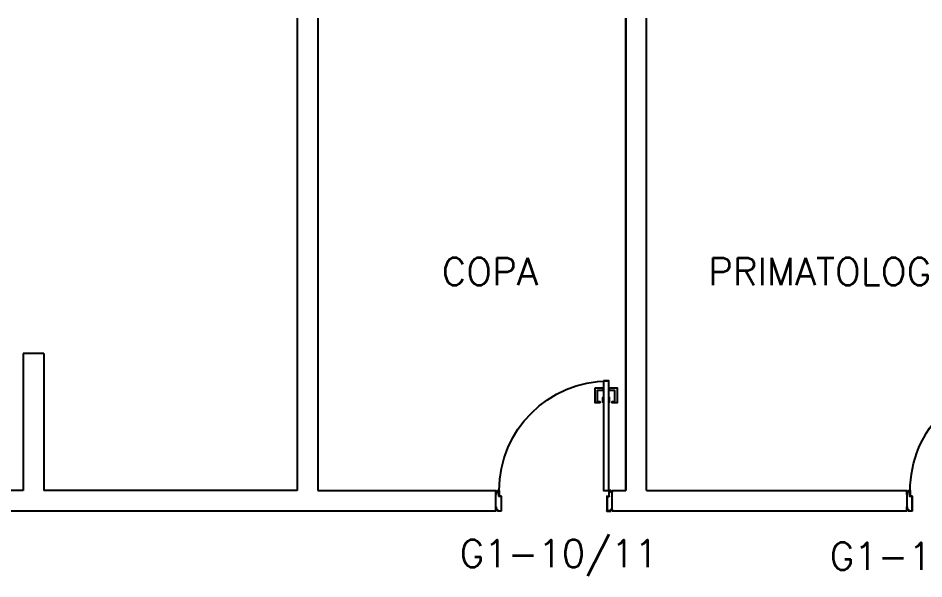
# Model space of a CAD drawing. Header units: millimetres. Extents: x 2801 to 3319, y 1187 to 1422.
# Drawn here: x 3051.64 to 3058.25, y 1325.7 to 1329.8 of the extents above; entities that cross this region are included whole.
import ezdxf

# ---------------------------------------------------------------- set-up
doc = ezdxf.new("R2010")
doc.units = ezdxf.units.MM
for name, color, linetype in [('AR-ALV', 2, 'Continuous'), ('AR-PORTA', 1, 'Continuous'), ('ENDEREÇO', 2, 'Continuous'), ('maçaneta', 1, 'Continuous'), ('mov', 1, 'Continuous'), ('PM-PERFIL U-C', 2, 'Continuous'), ('PM-VIDRO', 1, 'Continuous'), ('pm1', 2, 'Continuous'), ('pm2', 2, 'Continuous'), ('TEXTO', 2, 'Continuous')]:
    doc.layers.add(name, color=color, linetype=linetype)
doc.styles.add('UNB-100', font='simplex.shx', dxfattribs={"height": 0.2})
doc.styles.add('UNB1-100', font='simplex.shx', dxfattribs={"height": 0.2})

# ---------------------------------------------------------------- blocks, each defined once
blk = doc.blocks.new('PM3')
at = {"layer": 'maçaneta'}
for points in [[(0.02, 0.825), (-0.035, 0.825), (-0.035, 0.715), (0, 0.715), (0, 0.725), (-0.02, 0.725), (-0.02, 0.8035, -0.414214), (-0.0185, 0.805), (0.02, 0.805)], [(0.125, 0.825), (0.07, 0.825), (0.07, 0.805), (0.1085, 0.805, -0.414214), (0.11, 0.8035), (0.11, 0.725), (0.09, 0.725), (0.09, 0.715), (0.125, 0.715)]]:
    blk.add_lwpolyline(points, format="xyb", close=True, dxfattribs=at)
for points in [[(0.02, 0.715), (0.02, 0.755), (0.025, 0.755), (0.025, 0.715)], [(0.07, 0.715), (0.07, 0.755), (0.065, 0.755), (0.065, 0.715)]]:
    blk.add_lwpolyline(points, close=True, dxfattribs=at)
at = {"layer": 'mov'}
blk.add_arc((0.025, 0.075), 0.8, 0, 90, dxfattribs=at)
at = {"layer": 'PM-PERFIL U-C'}
for p, q in [((0.01, 0.065), (0.01, 0.0735)), ((0.0115, 0.075), (0.0235, 0.075)), ((0.012, 0.073), (0.012, 0.0645)), ((0.023, 0.073), (0.012, 0.073)), ((0.023, 0.0335), (0.023, 0.073)), ((0.025, 0.0735), (0.025, 0.034)), ((0.825, 0.0735), (0.825, 0.034)), ((0.8385, 0.075), (0.8265, 0.075)), ((0.827, 0.073), (0.838, 0.073)), ((0.827, 0.0335), (0.827, 0.073)), ((0.838, 0.073), (0.838, 0.0645)), ((0.84, 0.065), (0.84, 0.0735)), ((0, 0.045), (0, 0.0635)), ((0.002, 0.045), (0, 0.045)), ((0.0015, 0.065), (0.01, 0.065)), ((0.002, 0.063), (0.002, 0.045)), ((0.0105, 0.063), (0.002, 0.063)), ((0.038, 0.032), (0.0245, 0.032)), ((0.0385, 0.034), (0.025, 0.034)), ((0.038, 0.032), (0.038, -0.073)), ((0.04, 0.0325), (0.04, -0.0735)), ((0.81, 0.0325), (0.81, -0.0735)), ((0.8115, 0.034), (0.825, 0.034)), ((0.812, 0.032), (0.8255, 0.032)), ((0.812, 0.032), (0.812, -0.073)), ((0.8395, 0.063), (0.848, 0.063)), ((0.8485, 0.065), (0.84, 0.065)), ((0.848, 0.063), (0.848, 0.045)), ((0.848, 0.045), (0.85, 0.045)), ((0.85, 0.045), (0.85, 0.0635)), ((0, -0.045), (0.002, -0.045)), ((0, -0.0635), (0, -0.045)), ((0.01, -0.065), (0.0015, -0.065)), ((0.002, -0.045), (0.002, -0.063)), ((0.002, -0.063), (0.0105, -0.063)), ((0.01, -0.0735), (0.01, -0.065)), ((0.012, -0.0645), (0.012, -0.073)), ((0.838, -0.0645), (0.838, -0.073)), ((0.848, -0.063), (0.8395, -0.063)), ((0.84, -0.0735), (0.84, -0.065)), ((0.84, -0.065), (0.8485, -0.065)), ((0.85, -0.045), (0.848, -0.045)), ((0.848, -0.045), (0.848, -0.063)), ((0.85, -0.0635), (0.85, -0.045)), ((0.0385, -0.075), (0.0115, -0.075)), ((0.012, -0.073), (0.038, -0.073)), ((0.8115, -0.075), (0.8385, -0.075)), ((0.838, -0.073), (0.812, -0.073))]:
    blk.add_line(p, q, dxfattribs=at)
for centre, start, end in [((0.0115, 0.0735), 90, 180), ((0.0235, 0.0735), 360, 90), ((0.8265, 0.0735), 90, 180), ((0.8385, 0.0735), 0, 90), ((0.0015, 0.0635), 90, 180), ((0.0105, 0.0645), 270, 0), ((0.0245, 0.0335), 180, 270), ((0.0385, 0.0325), 0, 90), ((0.8115, 0.0325), 90, 180), ((0.8255, 0.0335), 270, 0), ((0.8395, 0.0645), 180, 270), ((0.8485, 0.0635), 0, 90), ((0.0015, -0.0635), 180, 270), ((0.0105, -0.0645), 0, 90), ((0.8395, -0.0645), 90, 180), ((0.8485, -0.0635), 270, 0), ((0.0115, -0.0735), 180, 270), ((0.0385, -0.0735), 269.93864, 0), ((0.8115, -0.0735), 180, 270.06136), ((0.8385, -0.0735), 270, 0)]:
    blk.add_arc(centre, 0.0015, start, end, dxfattribs=at)
at = {"layer": 'pm1'}
blk.add_lwpolyline([(0.065, 0.875), (0.065, 0.075), (0.025, 0.075), (0.025, 0.875)], close=True, dxfattribs=at)
blk = doc.blocks.new('PM3V')
at = {"layer": 'maçaneta'}
for points in [[(0.02, 0.9), (-0.035, 0.9), (-0.035, 0.79), (0, 0.79), (0, 0.8), (-0.02, 0.8), (-0.02, 0.8785, -0.414214), (-0.0185, 0.88), (0.02, 0.88)], [(0.125, 0.9), (0.07, 0.9), (0.07, 0.88), (0.1085, 0.88, -0.414214), (0.11, 0.8785), (0.11, 0.8), (0.09, 0.8), (0.09, 0.79), (0.125, 0.79)]]:
    blk.add_lwpolyline(points, format="xyb", close=True, dxfattribs=at)
for points in [[(0.02, 0.79), (0.02, 0.83), (0.025, 0.83), (0.025, 0.79)], [(0.07, 0.79), (0.07, 0.83), (0.065, 0.83), (0.065, 0.79)]]:
    blk.add_lwpolyline(points, close=True, dxfattribs=at)
at = {"layer": 'mov'}
blk.add_arc((0.025, 0.15), 0.8, 356.84716, 90, dxfattribs=at)
at = {"layer": 'PM-PERFIL U-C'}
for p, q in [((0, 0.12), (0, 0.1385)), ((0.0015, 0.14), (0.01, 0.14)), ((0.002, 0.138), (0.002, 0.12)), ((0.0105, 0.138), (0.002, 0.138)), ((0.01, 0.14), (0.01, 0.1485)), ((0.0115, 0.15), (0.0235, 0.15)), ((0.012, 0.148), (0.012, 0.1395)), ((0.023, 0.148), (0.012, 0.148)), ((0.023, 0.1085), (0.023, 0.148)), ((0.025, 0.1485), (0.025, 0.109)), ((0.825, 0.1485), (0.825, 0.109)), ((0.8385, 0.15), (0.8265, 0.15)), ((0.827, 0.148), (0.838, 0.148)), ((0.827, 0.1085), (0.827, 0.148)), ((0.838, 0.148), (0.838, 0.1395)), ((0.8395, 0.138), (0.848, 0.138)), ((0.84, 0.14), (0.84, 0.1485)), ((0.8485, 0.14), (0.84, 0.14)), ((0.848, 0.138), (0.848, 0.12)), ((0.85, 0.12), (0.85, 0.1385)), ((0.002, 0.12), (0, 0.12)), ((0.038, 0.107), (0.0245, 0.107)), ((0.0385, 0.109), (0.025, 0.109)), ((0.038, 0.107), (0.038, 0.002)), ((0.04, 0.1075), (0.04, 0.0015)), ((0.81, 0.1075), (0.81, 0.0015)), ((0.8115, 0.109), (0.825, 0.109)), ((0.812, 0.107), (0.8255, 0.107)), ((0.812, 0.107), (0.812, 0.002)), ((0.848, 0.12), (0.85, 0.12)), ((0, 0.03), (0.002, 0.03)), ((0, 0.0115), (0, 0.03)), ((0.01, 0.01), (0.0015, 0.01)), ((0.002, 0.03), (0.002, 0.012)), ((0.002, 0.012), (0.0105, 0.012)), ((0.01, 0.0015), (0.01, 0.01)), ((0.0385, 0), (0.0115, 0)), ((0.012, 0.0105), (0.012, 0.002)), ((0.012, 0.002), (0.038, 0.002)), ((0.8115, 0), (0.8385, 0)), ((0.838, 0.002), (0.812, 0.002)), ((0.838, 0.0105), (0.838, 0.002)), ((0.848, 0.012), (0.8395, 0.012)), ((0.84, 0.0015), (0.84, 0.01)), ((0.84, 0.01), (0.8485, 0.01)), ((0.85, 0.03), (0.848, 0.03)), ((0.848, 0.03), (0.848, 0.012)), ((0.85, 0.0115), (0.85, 0.03))]:
    blk.add_line(p, q, dxfattribs=at)
for centre, start, end in [((0.0015, 0.1385), 90, 180), ((0.0115, 0.1485), 90, 180), ((0.0105, 0.1395), 270, 0), ((0.0235, 0.1485), 360, 90), ((0.8265, 0.1485), 90, 180), ((0.8395, 0.1395), 180, 270), ((0.8385, 0.1485), 0, 90), ((0.8485, 0.1385), 0, 90), ((0.0245, 0.1085), 180, 270), ((0.0385, 0.1075), 0, 90), ((0.8115, 0.1075), 90, 180), ((0.8255, 0.1085), 270, 0), ((0.0015, 0.0115), 180, 270), ((0.0115, 0.0015), 180, 270), ((0.0105, 0.0105), 0, 90), ((0.0385, 0.0015), 269.93864, 0), ((0.8115, 0.0015), 180, 270.06136), ((0.8395, 0.0105), 90, 180), ((0.8385, 0.0015), 270, 0), ((0.8485, 0.0115), 270, 0)]:
    blk.add_arc(centre, 0.0015, start, end, dxfattribs=at)
at = {"layer": 'PM-VIDRO'}
for p, q in [((0.04, 0.45), (0.04, 0.75)), ((0.05, 0.75), (0.05, 0.45))]:
    blk.add_line(p, q, dxfattribs=at)
at = {"layer": 'pm1'}
for p, q in [((0.025, 0.95), (0.065, 0.95)), ((0.025, 0.75), (0.025, 0.95)), ((0.065, 0.95), (0.065, 0.76)), ((0.04, 0.75), (0.025, 0.75)), ((0.065, 0.76), (0.04, 0.76)), ((0.04, 0.75), (0.04, 0.76)), ((0.05, 0.76), (0.05, 0.75)), ((0.065, 0.75), (0.05, 0.75)), ((0.065, 0.76), (0.065, 0.75)), ((0.025, 0.15), (0.025, 0.45)), ((0.04, 0.45), (0.025, 0.45)), ((0.04, 0.44), (0.04, 0.45)), ((0.065, 0.44), (0.04, 0.44)), ((0.065, 0.45), (0.05, 0.45)), ((0.05, 0.45), (0.05, 0.44)), ((0.065, 0.45), (0.065, 0.44)), ((0.065, 0.44), (0.065, 0.15)), ((0.065, 0.15), (0.025, 0.15))]:
    blk.add_line(p, q, dxfattribs=at)
at = {"layer": 'pm2'}
for p, q in [((0.025, 0.45), (0.025, 0.75)), ((0.065, 0.75), (0.065, 0.45)), ((0.025, 0.15), (0.025, 0.109)), ((0.025, 0.109), (0.035, 0.109)), ((0.8252, 0.109), (0.8152, 0.109)), ((0.8152, 0), (0.8402, 0)), ((0.8402, 0.01), (0.8502, 0.01)), ((0.8402, 0), (0.8402, 0.01))]:
    blk.add_line(p, q, dxfattribs=at)

msp = doc.modelspace()

# ---------------------------------------------------------------- linework, layer by layer
at = {"layer": 'AR-ALV'}
for p, q in [((3053.6749, 1329.7998), (3053.6749, 1326.3498)), ((3053.8249, 1329.7998), (3053.8249, 1326.3498)), ((3056.0749, 1329.7998), (3056.0749, 1326.3498)), ((3056.0749, 1326.3498), (3056.0749, 1329.7998)), ((3056.2249, 1326.3498), (3056.2249, 1329.7998)), ((3051.6749, 1327.3498), (3051.6749, 1326.3498)), ((3051.8249, 1327.3498), (3051.6749, 1327.3498)), ((3051.8249, 1327.3498), (3051.8249, 1326.3498)), ((3051.6749, 1326.3498), (3050.8249, 1326.3498)), ((3053.6749, 1326.3498), (3051.8249, 1326.3498)), ((3053.8249, 1326.3498), (3055.1249, 1326.3498)), ((3055.1249, 1326.1998), (3055.1249, 1326.3498)), ((3055.9749, 1326.3498), (3056.0749, 1326.3498)), ((3055.9749, 1326.1998), (3055.9749, 1326.3498)), ((3056.2249, 1326.3498), (3058.1249, 1326.3498)), ((3058.1249, 1326.3498), (3058.1249, 1326.1998)), ((3055.1249, 1326.1998), (3050.6749, 1326.1998)), ((3053.8249, 1326.1998), (3053.8249, 1326.1998)), ((3055.1249, 1326.1998), (3055.1249, 1326.1998)), ((3058.1249, 1326.1998), (3055.9749, 1326.1998))]:
    msp.add_line(p, q, dxfattribs=at)

# ---------------------------------------------------------------- block references
at = {"layer": 'AR-PORTA', "xscale": -1}
for name, p in [('PM3', (3055.9749, 1326.2748)), ('PM3V', (3058.9749, 1326.1998))]:
    msp.add_blockref(name, p, dxfattribs=at)

# ---------------------------------------------------------------- texts
at = {"layer": 'ENDEREÇO', "style": 'UNB1-100'}
for s, p in [('G1-10/11', (3054.8605, 1325.7904)), ('G1-12/11', (3057.5618, 1325.771))]:
    msp.add_text(s, height=0.2, dxfattribs=at).set_placement(p)
at = {"layer": 'TEXTO', "style": 'UNB-100'}
for s, p in [('COPA', (3054.7293, 1327.8487)), ('PRIMATOLOGIA', (3056.6747, 1327.8487))]:
    msp.add_text(s, height=0.2, dxfattribs=at).set_placement(p)

doc.saveas('drawing.dxf')
